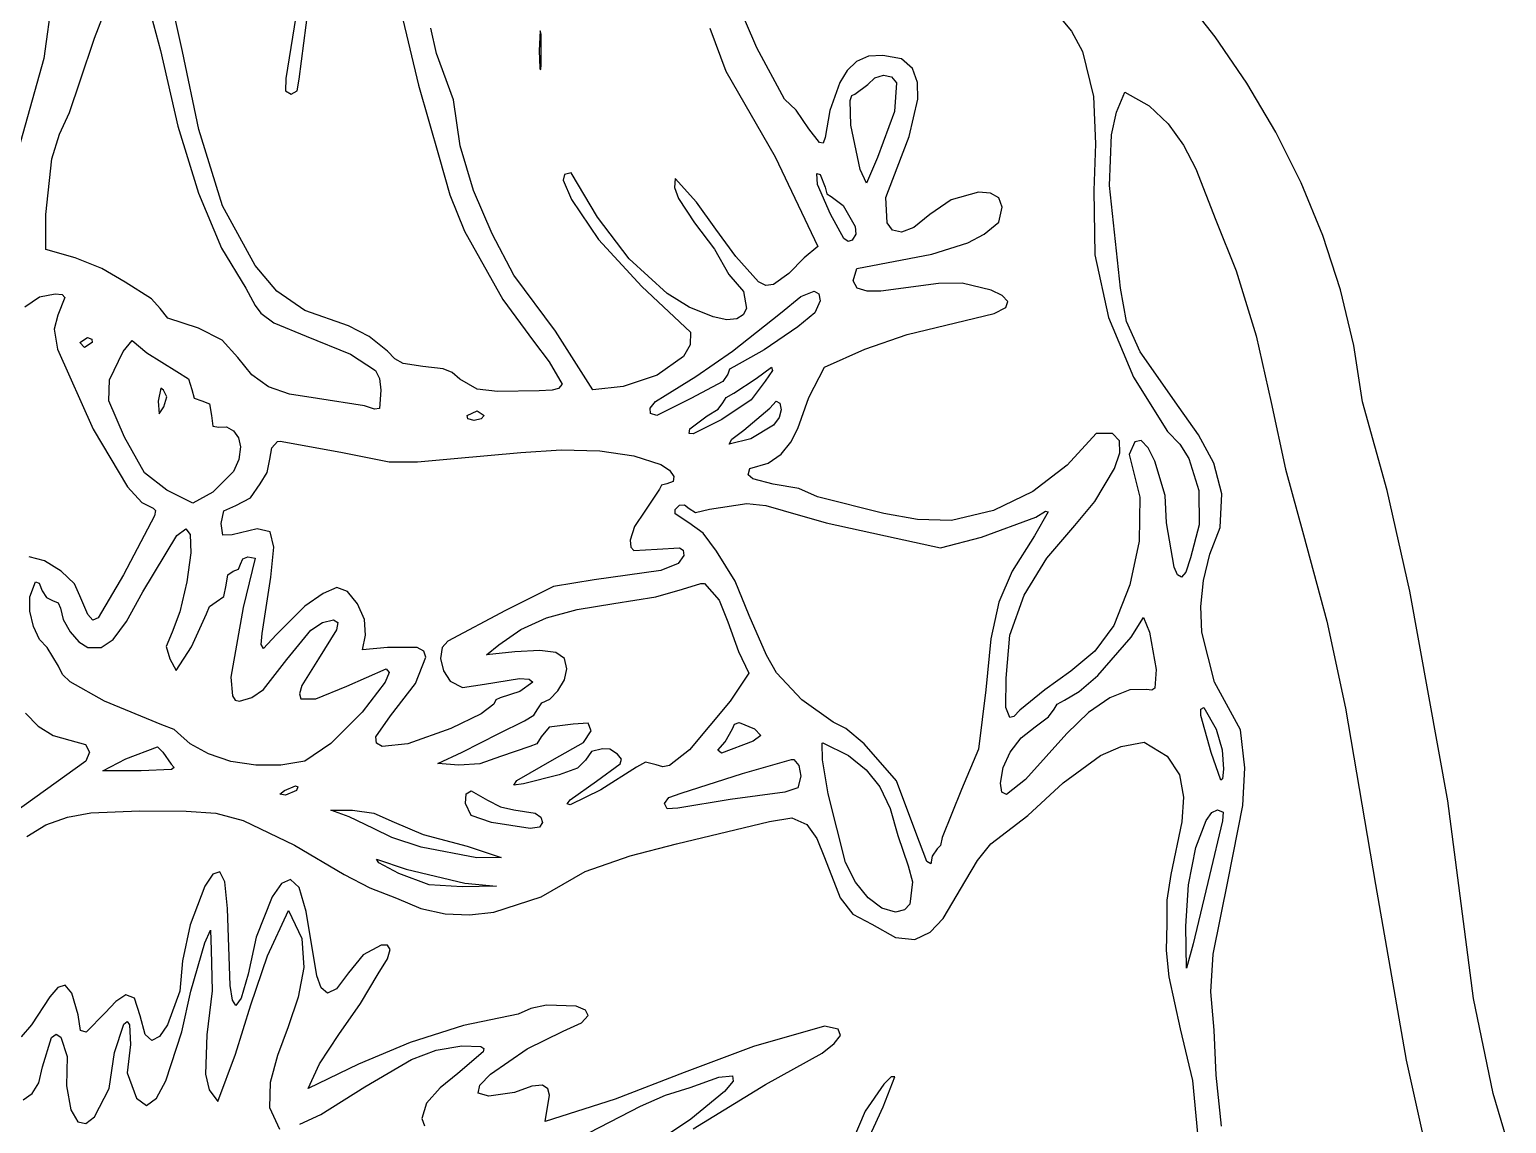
# Model space of a CAD drawing. Extents: x 2 to 139, y 4 to 179.
# Drawn here: x 66.4 to 129.4, y 64.7 to 111.3 of the extents above; entities that cross this region are included whole.
import ezdxf

# ---------------------------------------------------------------- set-up
doc = ezdxf.new("R2010")
doc.units = 0

msp = doc.modelspace()

# ---------------------------------------------------------------- linework, layer by layer
at = {"layer": 'Layer 1'}
for p, q in [((67.617817, 114.471631), (67.006533, 110.072364)), ((97.406007, 110.536596), (96.418722, 112.820941)), ((116.944794, 111.004231), (115.478563, 112.87541)), ((69.16862, 110.941773), (69.785047, 112.518531)), ((71.391055, 112.65162), (71.98472, 110.422676)), ((72.925584, 110.377255), (72.411526, 112.692368)), ((77.88945, 109.202796), (78.291752, 112.265471)), ((77.753187, 111.876149), (77.318441, 109.228755)), ((82.243253, 112.038195), (82.985684, 108.938082)), ((110.170795, 112.031876), (110.823495, 111.242036)), ((68.552193, 109.131422), (69.16862, 110.941773)), ((83.751773, 110.288251), (83.499732, 111.375406)), ((88.17406, 111.25323), (88.128636, 110.422676)), ((88.212992, 111.097503), (88.17406, 111.25323)), ((88.17406, 111.25323), (88.17406, 111.25323)), ((88.212992, 109.747849), (88.212992, 111.097503)), ((95.406998, 111.378163), (96.077312, 109.533721)), ((110.823495, 111.242036), (111.285153, 110.372533)), ((118.298387, 109.023286), (116.944794, 111.004231)), ((71.98472, 110.422676), (72.715581, 107.192191)), ((73.621337, 107.044799), (72.925584, 110.377255)), ((84.475495, 108.320332), (83.751773, 110.288251)), ((88.128636, 110.422676), (88.153541, 109.667714)), ((98.588443, 108.346288), (97.406007, 110.536596)), ((102.780152, 110.20206), (102.163214, 110.178953)), ((103.570978, 110.057333), (102.780152, 110.20206)), ((111.285153, 110.372533), (111.758935, 108.463857)), ((67.006533, 110.072364), (65.911287, 106.166079)), ((88.153541, 109.667714), (88.180379, 109.592322)), ((88.180379, 109.592322), (88.212992, 109.747849)), ((101.252372, 109.560663), (100.935102, 109.052344)), ((101.657848, 109.950677), (101.252372, 109.560663)), ((102.163214, 110.178953), (101.657848, 109.950677)), ((104.045183, 109.656068), (103.570978, 110.057333)), ((104.25888, 109.061697), (104.045183, 109.656068)), ((68.104472, 107.78177), (68.552193, 109.131422)), ((77.318441, 109.228755), (77.312528, 108.695242)), ((77.81255, 108.705634), (77.88945, 109.202796)), ((82.985684, 108.938082), (83.865553, 105.874086)), ((96.077312, 109.533721), (98.186247, 105.877718)), ((100.935102, 109.052344), (100.518454, 107.854515)), ((101.586228, 108.553927), (102.137772, 108.969206)), ((102.137772, 108.969206), (102.435415, 109.259286)), ((102.435415, 109.259286), (102.799619, 109.371505)), ((102.799619, 109.371505), (103.139945, 109.300302)), ((102.799619, 109.371505), (102.799619, 109.371505)), ((103.139945, 109.300302), (103.364137, 109.04058)), ((103.364137, 109.04058), (103.266804, 107.820703)), ((104.268178, 108.337652), (104.25888, 109.061697)), ((119.524547, 106.943195), (118.298387, 109.023286)), ((77.312528, 108.695242), (77.558525, 108.553927)), ((77.558525, 108.553927), (77.81255, 108.705634)), ((84.756327, 106.353279), (84.475495, 108.320332)), ((99.080621, 107.876058), (98.588443, 108.346288)), ((101.377918, 108.288904), (101.44798, 108.495706)), ((101.44798, 108.495706), (101.586228, 108.553927)), ((103.898022, 106.754273), (104.268178, 108.337652)), ((111.758935, 108.463857), (111.839325, 106.444486)), ((112.732578, 107.788673), (113.090714, 108.644769)), ((113.090714, 108.644769), (114.122423, 108.061292)), ((113.090714, 108.644769), (113.090714, 108.644769)), ((67.670717, 106.851806), (68.104472, 107.78177)), ((99.621395, 107.074281), (99.080621, 107.876058)), ((100.518454, 107.854515), (100.314441, 106.704644)), ((101.417521, 107.236717), (101.377918, 108.288904)), ((103.266804, 107.820703), (102.553048, 105.854621)), ((112.523123, 106.819515), (112.732578, 107.788673)), ((114.122423, 108.061292), (114.941236, 107.295675)), ((72.715581, 107.192191), (73.59774, 104.33456)), ((74.625626, 103.797701), (73.621337, 107.044799)), ((100.077193, 106.498097), (99.621395, 107.074281)), ((101.806843, 105.342013), (101.417521, 107.236717)), ((114.941236, 107.295675), (115.591032, 106.386194)), ((67.354077, 105.805125), (67.670717, 106.851806)), ((100.231484, 106.468707), (100.077193, 106.498097)), ((100.314441, 106.704644), (100.231484, 106.468707)), ((103.383602, 105.413389), (103.898022, 106.754273)), ((111.839325, 106.444486), (111.773507, 104.453061)), ((112.44457, 104.659912), (112.523123, 106.819515)), ((120.608481, 104.774578), (119.524547, 106.943195)), ((67.092232, 103.427843), (67.354077, 105.805125)), ((83.865553, 105.874086), (84.31236, 104.262578)), ((85.32988, 104.441847), (84.756327, 106.353279)), ((98.186247, 105.877718), (100.009472, 102.065212)), ((102.553048, 105.854621), (102.072883, 104.75803)), ((115.591032, 106.386194), (116.115688, 105.371126)), ((89.484781, 105.20575), (89.205936, 105.12952)), ((90.611983, 103.309643), (89.484781, 105.20575)), ((99.95756, 105.173306), (100.106802, 105.127888)), ((99.995982, 104.703473), (99.95756, 105.173306)), ((99.95756, 105.173306), (99.95756, 105.173306)), ((102.072883, 104.75803), (101.806843, 105.342013)), ((102.899342, 104.143203), (103.383602, 105.413389)), ((116.115688, 105.371126), (116.965089, 103.177339)), ((89.205936, 105.12952), (89.150839, 104.884956)), ((89.150839, 104.884956), (89.507622, 104.068047)), ((93.916571, 104.965669), (93.894549, 104.570474)), ((93.894549, 104.570474), (94.057944, 104.112622)), ((94.83511, 103.947412), (93.916571, 104.965669)), ((100.541545, 103.434332), (99.995982, 104.703473)), ((100.106802, 105.127888), (100.314441, 104.595811)), ((100.314441, 104.595811), (100.390279, 104.311537)), ((112.909034, 100.280817), (112.44457, 104.659912)), ((121.535396, 102.528056), (120.608481, 104.774578)), ((73.59774, 104.33456), (74.581809, 101.987145)), ((84.31236, 104.262578), (84.934346, 102.71023)), ((86.120245, 102.599287), (85.32988, 104.441847)), ((89.507622, 104.068047), (90.659238, 102.363693)), ((94.057944, 104.112622), (94.746343, 103.067633)), ((95.661688, 102.797856), (94.83511, 103.947412)), ((100.390279, 104.311537), (100.57399, 104.193509)), ((100.57399, 104.193509), (101.080192, 103.802625)), ((102.955319, 103.064804), (102.899342, 104.143203)), ((105.687677, 104.051415), (104.772189, 103.427843)), ((106.855441, 104.371856), (105.687677, 104.051415)), ((107.360236, 104.339775), (106.855441, 104.371856)), ((107.71967, 104.137559), (107.360236, 104.339775)), ((107.864268, 103.733757), (107.71967, 104.137559)), ((111.773507, 104.453061), (111.816277, 101.707653)), ((67.092232, 101.928953), (67.092232, 103.427843)), ((76.020827, 101.253105), (74.625626, 103.797701)), ((91.954333, 101.52875), (90.611983, 103.309643)), ((101.109538, 102.405611), (100.541545, 103.434332)), ((101.080192, 103.802625), (101.599207, 102.908746)), ((104.772189, 103.427843), (104.098279, 102.870191)), ((107.724552, 103.096918), (107.864268, 103.733757)), ((84.934346, 102.71023), (86.577836, 99.794164)), ((94.746343, 103.067633), (95.592486, 101.948068)), ((96.506283, 101.627503), (95.661688, 102.797856)), ((101.599207, 102.908746), (101.623253, 102.592229)), ((103.192475, 102.749436), (102.955319, 103.064804)), ((103.572584, 102.664311), (103.192475, 102.749436)), ((104.098279, 102.870191), (103.572584, 102.664311)), ((107.093898, 102.590378), (107.724552, 103.096918)), ((116.965089, 103.177339), (117.840455, 101.02053)), ((87.051512, 100.838847), (86.120245, 102.599287)), ((90.659238, 102.363693), (92.505891, 100.350245)), ((100.009472, 102.065212), (99.415184, 101.578795)), ((101.295337, 102.267396), (101.109538, 102.405611)), ((101.462944, 102.324761), (101.295337, 102.267396)), ((101.623253, 102.592229), (101.462944, 102.324761)), ((104.862815, 101.737306), (106.396476, 102.213337)), ((106.396476, 102.213337), (107.093898, 102.590378)), ((122.290498, 100.214249), (121.535396, 102.528056)), ((68.344553, 101.57856), (67.092232, 101.928953)), ((69.487652, 101.127516), (68.344553, 101.57856)), ((74.581809, 101.987145), (75.618399, 100.287305)), ((93.577022, 100.048532), (91.954333, 101.52875)), ((95.592486, 101.948068), (96.207086, 100.871291)), ((97.478875, 100.546854), (96.506283, 101.627503)), ((99.415184, 101.578795), (98.772908, 100.912452)), ((101.670581, 101.124351), (104.862815, 101.737306)), ((111.816277, 101.707653), (112.399071, 99.025616)), ((70.47285, 100.533877), (69.487652, 101.127516)), ((76.939101, 100.151409), (76.020827, 101.253105)), ((88.818228, 98.450208), (87.051512, 100.838847)), ((96.207086, 100.871291), (96.83199, 100.13322)), ((98.772908, 100.912452), (98.116266, 100.442899)), ((101.513453, 100.593381), (101.670581, 101.124351)), ((117.840455, 101.02053), (118.689344, 98.24772)), ((71.595398, 99.833097), (70.47285, 100.533877)), ((75.618399, 100.287305), (76.020699, 99.547593)), ((78.129534, 99.326977), (76.939101, 100.151409)), ((92.505891, 100.350245), (94.57193, 98.412069)), ((96.83199, 100.13322), (96.961724, 99.417919)), ((97.793063, 100.399643), (97.478875, 100.546854)), ((98.116266, 100.442899), (97.793063, 100.399643)), ((99.278932, 99.927453), (99.853744, 100.151043)), ((99.853744, 100.151043), (100.042737, 100.041987)), ((99.853744, 100.151043), (99.853744, 100.151043)), ((101.685028, 100.284839), (101.513453, 100.593381)), ((102.105507, 100.152007), (101.685028, 100.284839)), ((102.695093, 100.14817), (102.105507, 100.152007)), ((105.148532, 100.488456), (102.695093, 100.14817)), ((106.154177, 100.491048), (105.148532, 100.488456)), ((107.391148, 100.190515), (106.154177, 100.491048)), ((107.85922, 99.966978), (107.391148, 100.190515)), ((113.163757, 98.859297), (112.909034, 100.280817)), ((122.858993, 97.843777), (122.290498, 100.214249)), ((66.199176, 99.489489), (66.829357, 99.909854)), ((66.829357, 99.909854), (67.488043, 100.040734)), ((67.488043, 100.040734), (67.782896, 100.00943)), ((67.488043, 100.040734), (67.488043, 100.040734)), ((67.897234, 99.881556), (67.611329, 99.132317)), ((67.782896, 100.00943), (67.897234, 99.881556)), ((71.971744, 99.417818), (71.595398, 99.833097)), ((76.020699, 99.547593), (76.253121, 99.216159)), ((86.577836, 99.794164), (87.88835, 98.01981)), ((94.513865, 99.479132), (93.577022, 100.048532)), ((98.413248, 99.210179), (99.278932, 99.927453)), ((100.106802, 99.748741), (99.869947, 99.236059)), ((100.042737, 100.041987), (100.106802, 99.748741)), ((108.100529, 99.716139), (107.85922, 99.966978)), ((108.020211, 99.454161), (108.100529, 99.716139)), ((67.611329, 99.132317), (67.447862, 98.528236)), ((72.28969, 99.002542), (71.971744, 99.417818)), ((73.600412, 98.580775), (72.28969, 99.002542)), ((76.253121, 99.216159), (76.81825, 98.810771)), ((79.997408, 98.671452), (78.129534, 99.326977)), ((95.545238, 99.054449), (94.513865, 99.479132)), ((96.123732, 98.933892), (95.545238, 99.054449)), ((96.548677, 98.975094), (96.123732, 98.933892)), ((96.369305, 97.600979), (98.413248, 99.210179)), ((96.826024, 99.14684), (96.548677, 98.975094)), ((96.961724, 99.417919), (96.826024, 99.14684)), ((99.869947, 99.236059), (99.146473, 98.639173)), ((103.811008, 98.307066), (107.523401, 99.197202)), ((107.523401, 99.197202), (108.020211, 99.454161)), ((112.399071, 99.025616), (113.454217, 96.484527)), ((113.750296, 97.567675), (113.163757, 98.859297)), ((67.447862, 98.528236), (67.593604, 97.678771)), ((74.604272, 98.071522), (73.600412, 98.580775)), ((76.81825, 98.810771), (78.187931, 98.236873)), ((78.187931, 98.236873), (80.082636, 97.464716)), ((80.87409, 98.21958), (79.997408, 98.671452)), ((90.412663, 95.952846), (88.818228, 98.450208)), ((94.57193, 98.412069), (94.554929, 97.863034)), ((99.146473, 98.639173), (97.718956, 97.652891)), ((102.010138, 97.682838), (103.811008, 98.307066)), ((118.689344, 98.24772), (119.323751, 95.411882)), ((67.593604, 97.678771), (69.110222, 94.272269)), ((68.545704, 97.964348), (68.870139, 98.171985)), ((68.740364, 97.756706), (68.545704, 97.964348)), ((69.064801, 97.964348), (68.740364, 97.756706)), ((68.870139, 98.171985), (69.060703, 98.110991)), ((68.870139, 98.171985), (68.870139, 98.171985)), ((69.060703, 98.110991), (69.064801, 97.964348)), ((70.394988, 97.575026), (70.777822, 98.048699)), ((70.777822, 98.048699), (71.400738, 97.523117)), ((70.777822, 98.048699), (70.777822, 98.048699)), ((75.280988, 97.328454), (74.604272, 98.071522)), ((81.66588, 97.600979), (80.87409, 98.21958)), ((81.967322, 97.262724), (81.66588, 97.600979)), ((87.88835, 98.01981), (88.551889, 97.141301)), ((94.554929, 97.863034), (94.271412, 97.369769)), ((94.799034, 96.510876), (96.369305, 97.600979)), ((97.718956, 97.652891), (96.421214, 96.926152)), ((100.281997, 96.913175), (102.010138, 97.682838)), ((123.226088, 95.427261), (122.858993, 97.843777)), ((69.811003, 96.374613), (70.394988, 97.575026)), ((71.400738, 97.523117), (72.672524, 96.731492)), ((75.881199, 96.581914), (75.280988, 97.328454)), ((80.082636, 97.464716), (81.14943, 96.769317)), ((82.331671, 97.070638), (81.967322, 97.262724)), ((83.17071, 96.940643), (82.331671, 97.070638)), ((88.551889, 97.141301), (89.101947, 96.19293)), ((94.271412, 97.369769), (93.150487, 96.57708)), ((115.412749, 95.197107), (113.750296, 97.567675)), ((69.785599, 95.483196), (69.811003, 96.374613)), ((72.672524, 96.731492), (73.173615, 96.409614)), ((73.173615, 96.409614), (73.321395, 95.965826)), ((76.579565, 96.075357), (75.881199, 96.581914)), ((81.14943, 96.769317), (81.317209, 96.428255)), ((81.317209, 96.428255), (81.380375, 95.92689)), ((84.026246, 96.842336), (83.17071, 96.940643)), ((84.411216, 96.689859), (84.026246, 96.842336)), ((84.741529, 96.407057), (84.411216, 96.689859)), ((85.487774, 95.977714), (84.741529, 96.407057)), ((93.150487, 96.57708), (91.700466, 96.08708)), ((93.501292, 95.699786), (94.799034, 96.510876)), ((96.161665, 96.614694), (95.947538, 96.303236)), ((96.237769, 96.834662), (96.161665, 96.614694)), ((96.421214, 96.926152), (96.237769, 96.834662)), ((96.421214, 95.797116), (97.381543, 96.433011)), ((97.381543, 96.433011), (98.030414, 96.913175)), ((98.075698, 96.773427), (97.757889, 96.309725)), ((98.030414, 96.913175), (98.075698, 96.773427)), ((98.030414, 96.913175), (98.030414, 96.913175)), ((99.617732, 95.625385), (100.281997, 96.913175)), ((113.454217, 96.484527), (114.914045, 94.161963)), ((71.997697, 96.017732), (71.880902, 95.459705)), ((72.108006, 95.933381), (71.997697, 96.017732)), ((71.997697, 96.017732), (71.997697, 96.017732)), ((72.24826, 95.640708), (72.108006, 95.933381)), ((73.321395, 95.965826), (73.416951, 95.585948)), ((77.477042, 95.75736), (76.579565, 96.075357)), ((78.674584, 95.5765), (77.477042, 95.75736)), ((81.380375, 95.92689), (81.320885, 95.145483)), ((86.349588, 95.868679), (85.487774, 95.977714)), ((88.128636, 95.900937), (86.349588, 95.868679)), ((88.684838, 95.933508), (88.128636, 95.900937)), ((88.94735, 96.003947), (88.684838, 95.933508)), ((89.101947, 96.19293), (88.94735, 96.003947)), ((91.700466, 96.08708), (90.412663, 95.952846)), ((95.947538, 96.303236), (94.591398, 95.5765)), ((96.091262, 95.61951), (96.421214, 95.797116)), ((97.757889, 96.309725), (97.167415, 95.524591)), ((70.446897, 93.928367), (69.785599, 95.483196)), ((71.880902, 95.459705), (71.92872, 94.920466)), ((71.92872, 94.920466), (72.127471, 95.219622)), ((72.127471, 95.219622), (72.24826, 95.640708)), ((73.416951, 95.585948), (73.736671, 95.472682)), ((73.736671, 95.472682), (74.065068, 95.343708)), ((74.065068, 95.343708), (74.15195, 94.856255)), ((80.679595, 95.258554), (78.674584, 95.5765)), ((81.097689, 95.114477), (80.679595, 95.258554)), ((81.320885, 95.145483), (81.097689, 95.114477)), ((92.860129, 95.169807), (93.081943, 95.44888)), ((92.869677, 94.943218), (92.860129, 95.169807)), ((93.081943, 95.44888), (93.501292, 95.699786)), ((94.591398, 95.5765), (93.144413, 94.849767)), ((95.292178, 94.836787), (95.759741, 95.123438)), ((95.759741, 95.123438), (95.954026, 95.394817)), ((97.167415, 95.524591), (95.908605, 94.687548)), ((95.954026, 95.394817), (96.091262, 95.61951)), ((96.855957, 94.226848), (97.952552, 95.161224)), ((97.952552, 95.161224), (98.225077, 95.459705)), ((98.225077, 95.459705), (98.380104, 95.377658)), ((98.225077, 95.459705), (98.225077, 95.459705)), ((98.445693, 95.089847), (98.360255, 94.76204)), ((98.380104, 95.377658), (98.445693, 95.089847)), ((99.144737, 94.303083), (99.617732, 95.625385)), ((116.235626, 94.029655), (115.412749, 95.197107)), ((119.323751, 95.411882), (119.935135, 92.565888)), ((124.271873, 91.659331), (123.226088, 95.427261)), ((74.15195, 94.856255), (74.218839, 94.398006)), ((85.052987, 94.849767), (85.481245, 95.057403)), ((85.087582, 94.703119), (85.052987, 94.849767)), ((85.35147, 94.642124), (85.087582, 94.703119)), ((85.653775, 94.703119), (85.35147, 94.642124)), ((85.481245, 95.057403), (85.779726, 94.849767)), ((85.481245, 95.057403), (85.481245, 95.057403)), ((85.779726, 94.849767), (85.653775, 94.703119)), ((93.144413, 94.849767), (92.869677, 94.943218)), ((94.545974, 94.278758), (95.292178, 94.836787)), ((95.908605, 94.687548), (94.688032, 94.064397)), ((98.360255, 94.76204), (98.109173, 94.440688)), ((69.110222, 94.272269), (70.569249, 91.803635)), ((71.305328, 92.408338), (70.446897, 93.928367)), ((74.218839, 94.398006), (74.463408, 94.356623)), ((74.463408, 94.356623), (74.789809, 94.371619)), ((74.789809, 94.371619), (75.090955, 94.203246)), ((75.090955, 94.203246), (75.311921, 93.900678)), ((75.311921, 93.900678), (75.397783, 93.513089)), ((94.523216, 94.079126), (94.545974, 94.278758)), ((94.688032, 94.064397), (94.523216, 94.079126)), ((97.141459, 93.850502), (96.219616, 93.629971)), ((96.219616, 93.629971), (96.332647, 93.839898)), ((96.332647, 93.839898), (96.855957, 94.226848)), ((98.109173, 94.440688), (97.141459, 93.850502)), ((98.849495, 93.709986), (99.144737, 94.303083)), ((111.864349, 94.090586), (110.637836, 92.731319)), ((112.559248, 94.080361), (111.864349, 94.090586)), ((112.871033, 93.775244), (112.559248, 94.080361)), ((114.914045, 94.161963), (115.434783, 93.626155)), ((116.884248, 92.815086), (116.235626, 94.029655)), ((75.397783, 93.513089), (75.318676, 92.972595)), ((76.643617, 92.987506), (76.733244, 93.477612)), ((76.733244, 93.477612), (76.968051, 93.740196)), ((76.968051, 93.740196), (77.07836, 93.753175)), ((77.07836, 93.753175), (79.673845, 93.292473)), ((77.07836, 93.753175), (77.07836, 93.753175)), ((79.673845, 93.292473), (81.725831, 92.880766)), ((84.501448, 93.019948), (87.349993, 93.273008)), ((87.349993, 93.273008), (89.061842, 93.391288)), ((89.061842, 93.391288), (90.7041, 93.338354)), ((90.7041, 93.338354), (92.158464, 93.124596)), ((97.880578, 92.821892), (98.445505, 93.205457)), ((98.445505, 93.205457), (98.849495, 93.709986)), ((112.649978, 92.595091), (112.875883, 93.253924)), ((112.875883, 93.253924), (112.871033, 93.775244)), ((113.511176, 93.723695), (113.278889, 93.182166)), ((113.79064, 93.782882), (113.511176, 93.723695)), ((114.088897, 93.471626), (113.79064, 93.782882)), ((114.377562, 92.901829), (114.088897, 93.471626)), ((115.434783, 93.626155), (115.82668, 93.017472)), ((75.318676, 92.972595), (75.087878, 92.459358)), ((76.52321, 92.420178), (76.643617, 92.987506)), ((81.725831, 92.880766), (82.931178, 92.877197)), ((82.931178, 92.877197), (84.501448, 93.019948)), ((92.158464, 93.124596), (93.306632, 92.760399)), ((93.306632, 92.760399), (93.676817, 92.51563)), ((97.040135, 92.326673), (97.102526, 92.591692)), ((97.102526, 92.591692), (97.880578, 92.821892)), ((110.637836, 92.731319), (109.16408, 91.605751)), ((111.810625, 91.179646), (112.649978, 92.595091)), ((113.278889, 93.182166), (113.732088, 91.372314)), ((114.812581, 91.434208), (114.377562, 92.901829)), ((115.82668, 93.017472), (116.253588, 91.64872)), ((117.232096, 91.509147), (116.884248, 92.815086)), ((119.935135, 92.565888), (120.714953, 89.762612)), ((72.250757, 91.663805), (71.305328, 92.408338)), ((75.087878, 92.459358), (74.210347, 91.579454)), ((75.813062, 91.332883), (76.228341, 91.942824)), ((76.228341, 91.942824), (76.52321, 92.420178)), ((93.56618, 91.942824), (93.346213, 91.873904)), ((93.830464, 92.031563), (93.56618, 91.942824)), ((93.676817, 92.51563), (93.859385, 92.247591)), ((93.859385, 92.247591), (93.830464, 92.031563)), ((97.229509, 92.14442), (97.040135, 92.326673)), ((98.101456, 91.92791), (97.229509, 92.14442)), ((99.194187, 91.741566), (98.101456, 91.92791)), ((70.569249, 91.803635), (71.182059, 91.136516)), ((73.360328, 91.118755), (72.250757, 91.663805)), ((74.210347, 91.579454), (73.360328, 91.118755)), ((75.190144, 91.008446), (75.813062, 91.332883)), ((93.254723, 91.709229), (92.631805, 90.768365)), ((93.346213, 91.873904), (93.254723, 91.709229)), ((99.983519, 91.384792), (99.194187, 91.741566)), ((102.812918, 90.667118), (99.983519, 91.384792)), ((109.16408, 91.605751), (107.499389, 90.793092)), ((113.732088, 91.372314), (113.708641, 89.493635)), ((114.868624, 90.275221), (114.812581, 91.434208)), ((116.253588, 91.64872), (116.254052, 90.19018)), ((117.152651, 90.067584), (117.232096, 91.509147)), ((125.243167, 87.358862), (124.271873, 91.659331)), ((71.182059, 91.136516), (71.673263, 90.904627)), ((71.673263, 90.904627), (71.763878, 90.80489)), ((71.763878, 90.80489), (71.725172, 90.567214)), ((74.567229, 90.242779), (74.681674, 90.781796)), ((74.681674, 90.781796), (75.190144, 91.008446)), ((92.631805, 90.768365), (92.19187, 90.111022)), ((93.916053, 90.66161), (93.917025, 90.842666)), ((93.917025, 90.842666), (94.111233, 91.021425)), ((94.111233, 91.021425), (94.3243, 91.040481)), ((94.3243, 91.040481), (94.513533, 90.885162)), ((94.513533, 90.885162), (94.790356, 90.709283)), ((94.790356, 90.709283), (95.389511, 90.859206)), ((95.389511, 90.859206), (96.972755, 91.099287)), ((96.972755, 91.099287), (97.78521, 91.01709)), ((96.972755, 91.099287), (96.972755, 91.099287)), ((97.78521, 91.01709), (98.523558, 90.800809)), ((98.523558, 90.800809), (100.366353, 90.268733)), ((104.248276, 90.419718), (102.812918, 90.667118)), ((107.499389, 90.793092), (105.700071, 90.372554)), ((109.830266, 90.742257), (109.236423, 89.723682)), ((109.29482, 90.515305), (109.702808, 90.769039)), ((109.702808, 90.769039), (109.830266, 90.742257)), ((110.962417, 90.158426), (111.810625, 91.179646)), ((71.725172, 90.567214), (70.407962, 88.056082)), ((74.645673, 89.741941), (74.567229, 90.242779)), ((92.19187, 90.111022), (92.008889, 89.529023)), ((94.507042, 90.275221), (93.916053, 90.66161)), ((95.117005, 89.829042), (94.507042, 90.275221)), ((100.366353, 90.268733), (103.344672, 89.626353)), ((105.700071, 90.372554), (104.248276, 90.419718)), ((106.978348, 89.658797), (109.29482, 90.515305)), ((109.763989, 88.761307), (110.962417, 90.158426)), ((115.200001, 88.387432), (114.868624, 90.275221)), ((116.254052, 90.19018), (115.88735, 88.776327)), ((116.71402, 88.93025), (117.152651, 90.067584)), ((71.22554, 87.329346), (72.672524, 89.736659)), ((72.672524, 89.736659), (73.06185, 90.015672)), ((73.06185, 90.015672), (73.243533, 89.775592)), ((73.06185, 90.015672), (73.06185, 90.015672)), ((73.243533, 89.775592), (73.271818, 88.998142)), ((75.034414, 89.756127), (74.645673, 89.741941)), ((76.101155, 90.020006), (75.034414, 89.756127)), ((76.658082, 89.888859), (76.101155, 90.020006)), ((76.816831, 89.242003), (76.658082, 89.888859)), ((92.008889, 89.529023), (92.029593, 89.231204)), ((95.687989, 89.061832), (95.117005, 89.829042)), ((103.344672, 89.626353), (105.239374, 89.204586)), ((105.239374, 89.204586), (106.978348, 89.658797)), ((109.236423, 89.723682), (108.295536, 88.217814)), ((113.708641, 89.493635), (113.3081, 87.635894)), ((120.714953, 89.762612), (121.704313, 86.08281)), ((67.041982, 88.64977), (66.38496, 88.828239)), ((73.271818, 88.998142), (73.10178, 87.756345)), ((75.489273, 88.736748), (75.709241, 88.828239)), ((75.709241, 88.828239), (76.020699, 88.769842)), ((76.689037, 87.958752), (76.816831, 89.242003)), ((92.029593, 89.231204), (92.159266, 89.091013)), ((92.159266, 89.091013), (93.150902, 89.146188)), ((93.150902, 89.146188), (94.112456, 89.203211)), ((94.292917, 88.886637), (94.043218, 88.540462)), ((94.112456, 89.203211), (94.260931, 89.100745)), ((94.260931, 89.100745), (94.292917, 88.886637)), ((96.486099, 87.790045), (95.687989, 89.061832)), ((116.441427, 87.806662), (116.71402, 88.93025)), ((67.749248, 88.213355), (67.041982, 88.64977)), ((68.314557, 87.667482), (67.749248, 88.213355)), ((74.85378, 88.054498), (75.086326, 88.205321)), ((75.086326, 88.205321), (75.306291, 88.296813)), ((75.306291, 88.296813), (75.397783, 88.516782)), ((75.397783, 88.516782), (75.489273, 88.736748)), ((76.020699, 88.769842), (75.501604, 86.667498)), ((93.308025, 88.246871), (90.464575, 87.841955)), ((94.043218, 88.540462), (93.308025, 88.246871)), ((108.295536, 88.217814), (107.721322, 86.888848)), ((108.802292, 87.193618), (109.763989, 88.761307)), ((115.343383, 88.061914), (115.200001, 88.387432)), ((115.689025, 88.17264), (115.507047, 87.962409)), ((115.88735, 88.776327), (115.689025, 88.17264)), ((66.410916, 87.115221), (66.65949, 87.763817)), ((66.65949, 87.763817), (66.807445, 87.704143)), ((66.807445, 87.704143), (66.94299, 87.37477)), ((68.545704, 87.160639), (68.314557, 87.667482)), ((70.407962, 88.056082), (69.328828, 86.219442)), ((73.10178, 87.756345), (72.812824, 86.482732)), ((74.677535, 87.124543), (74.774865, 87.608362)), ((74.774865, 87.608362), (74.85378, 88.054498)), ((76.312691, 85.557927), (76.689037, 87.958752)), ((88.742595, 87.557566), (86.688145, 86.537724)), ((90.464575, 87.841955), (88.742595, 87.557566)), ((94.228028, 87.439655), (95.013162, 87.692715)), ((95.013162, 87.692715), (95.17538, 87.679736)), ((95.013162, 87.692715), (95.013162, 87.692715)), ((95.17538, 87.679736), (95.799777, 86.980808)), ((97.070085, 86.317108), (96.486099, 87.790045)), ((113.3081, 87.635894), (112.630018, 85.888853)), ((115.507047, 87.962409), (115.343383, 88.061914)), ((116.330158, 86.69855), (116.441427, 87.806662)), ((66.411941, 86.499282), (66.410916, 87.115221)), ((66.94299, 87.37477), (67.117757, 87.081478)), ((67.117757, 87.081478), (67.384224, 86.959491)), ((67.384224, 86.959491), (67.617932, 86.862365)), ((68.883115, 86.362529), (68.545704, 87.160639)), ((70.536702, 86.063133), (71.22554, 87.329346)), ((74.065232, 86.707647), (74.359592, 86.901093)), ((74.359592, 86.901093), (74.677535, 87.124543)), ((78.911884, 87.253302), (78.14142, 86.722369)), ((79.505138, 87.511029), (78.911884, 87.253302)), ((79.957796, 87.341138), (79.505138, 87.511029)), ((80.384649, 86.823853), (79.957796, 87.341138)), ((91.314597, 86.829717), (93.099708, 87.11711)), ((93.099708, 87.11711), (94.228028, 87.439655)), ((95.799777, 86.980808), (96.161665, 86.051068)), ((107.721322, 86.888848), (107.385561, 85.33241)), ((108.187434, 85.479666), (108.802292, 87.193618)), ((126.866255, 78.420344), (125.243167, 87.358862)), ((66.561024, 85.855511), (66.411941, 86.499282)), ((67.617932, 86.862365), (67.715147, 86.628565)), ((67.715147, 86.628565), (67.831721, 86.149629)), ((69.096841, 86.121408), (68.883115, 86.362529)), ((72.812824, 86.482732), (72.484353, 85.609836)), ((73.301931, 84.986921), (73.944313, 86.394973)), ((73.944313, 86.394973), (74.065232, 86.707647)), ((75.501604, 86.667498), (74.983073, 83.69399)), ((78.14142, 86.722369), (76.916142, 85.49953)), ((80.675094, 86.144037), (80.384649, 86.823853)), ((86.688145, 86.537724), (84.235411, 85.227002)), ((88.43703, 86.216765), (89.742957, 86.579925)), ((89.742957, 86.579925), (91.314597, 86.829717)), ((97.822777, 84.623552), (97.070085, 86.317108)), ((116.375497, 85.60764), (116.330158, 86.69855)), ((66.81836, 85.301409), (66.561024, 85.855511)), ((67.831721, 86.149629), (68.123882, 85.630522)), ((68.123882, 85.630522), (68.50529, 85.193537)), ((69.328828, 86.219442), (69.096841, 86.121408)), ((69.969011, 85.298554), (70.536702, 86.063133)), ((77.370353, 84.441868), (78.387501, 85.69013)), ((78.387501, 85.69013), (78.885721, 86.017105)), ((79.491391, 85.706399), (78.720005, 84.467824)), ((78.885721, 86.017105), (79.355899, 86.128936)), ((79.355899, 86.128936), (79.538343, 86.022395)), ((79.538343, 86.022395), (79.491391, 85.706399)), ((80.718527, 85.486553), (80.675094, 86.144037)), ((86.402641, 85.071275), (87.341898, 85.72047)), ((87.341898, 85.72047), (88.43703, 86.216765)), ((96.161665, 86.051068), (96.615877, 84.792261)), ((112.630018, 85.888853), (111.81617, 84.806628)), ((113.356754, 85.4022), (113.882339, 86.232754)), ((113.882339, 86.232754), (114.148376, 85.609836)), ((113.882339, 86.232754), (113.882339, 86.232754)), ((121.704313, 86.08281), (122.499995, 82.361981)), ((67.144141, 84.954477), (66.81836, 85.301409)), ((68.50529, 85.193537), (68.889603, 84.960968)), ((69.445601, 84.957276), (69.969011, 85.298554)), ((72.484353, 85.609836), (72.221518, 85.005341)), ((72.221518, 85.005341), (72.380531, 84.474312)), ((76.270513, 85.079529), (76.312691, 85.557927)), ((76.373354, 84.908862), (76.270513, 85.079529)), ((76.916142, 85.49953), (76.373354, 84.908862)), ((80.595244, 84.850659), (80.718527, 85.486553)), ((84.235411, 85.227002), (83.984332, 84.949808)), ((85.883544, 84.643019), (86.402641, 85.071275)), ((107.385561, 85.33241), (107.160032, 83.144126)), ((108.029522, 83.643758), (108.187434, 85.479666)), ((111.939391, 83.76002), (113.356754, 85.4022)), ((114.148376, 85.609836), (114.427392, 84.020101)), ((116.917138, 83.484337), (116.375497, 85.60764)), ((67.637285, 84.156367), (67.144141, 84.954477)), ((68.889603, 84.960968), (69.445601, 84.957276)), ((72.380531, 84.474312), (72.653057, 83.968192)), ((72.653057, 83.968192), (73.301931, 84.986921)), ((76.369821, 83.158642), (77.370353, 84.441868)), ((78.720005, 84.467824), (78.004999, 83.337911)), ((81.652903, 84.954477), (80.595244, 84.850659)), ((82.925001, 84.952228), (81.652903, 84.954477)), ((82.858509, 83.425623), (83.288059, 84.539201)), ((83.203011, 84.801374), (82.925001, 84.952228)), ((83.288059, 84.539201), (83.203011, 84.801374)), ((83.984332, 84.949808), (83.922366, 84.479837)), ((83.922366, 84.479837), (84.041255, 83.958438)), ((87.083954, 84.766305), (85.883544, 84.643019)), ((88.153021, 84.82968), (87.083954, 84.766305)), ((88.837935, 84.743561), (88.153021, 84.82968)), ((89.202266, 84.487129), (88.837935, 84.743561)), ((89.309583, 84.039569), (89.202266, 84.487129)), ((96.615877, 84.792261), (97.063597, 83.864374)), ((98.238053, 83.877353), (97.822777, 84.623552)), ((111.81617, 84.806628), (110.790034, 83.941519)), ((67.806393, 83.808102), (67.637285, 84.156367)), ((68.132627, 83.486143), (67.806393, 83.808102)), ((79.920417, 83.312835), (81.600994, 84.052545)), ((81.731026, 83.895647), (81.555867, 83.479441)), ((81.600994, 84.052545), (81.731026, 83.895647)), ((84.041255, 83.958438), (84.332741, 83.52696)), ((89.198918, 83.58353), (89.309583, 84.039569)), ((97.063597, 83.864374), (96.265484, 82.663961)), ((99.327384, 82.720073), (98.238053, 83.877353)), ((110.790034, 83.941519), (109.681385, 83.148145)), ((111.140601, 83.075146), (111.939391, 83.76002)), ((114.427392, 84.020101), (114.365368, 83.227828)), ((69.590387, 82.663961), (68.132627, 83.486143)), ((74.983073, 83.69399), (75.052883, 82.899683)), ((75.879904, 82.829577), (76.369821, 83.158642)), ((78.004999, 83.337911), (77.900959, 82.983546)), ((78.6042, 82.761378), (79.920417, 83.312835)), ((81.555867, 83.479441), (80.578089, 82.196045)), ((81.789166, 82.047534), (82.858509, 83.425623)), ((84.332741, 83.52696), (84.855219, 83.255137)), ((84.855219, 83.255137), (85.799191, 83.397186)), ((85.799191, 83.397186), (87.279537, 83.628552)), ((87.279537, 83.628552), (87.70484, 83.60312)), ((87.856114, 83.481539), (87.304343, 83.0742)), ((87.70484, 83.60312), (87.856114, 83.481539)), ((88.573668, 82.747165), (88.924718, 83.114023)), ((88.924718, 83.114023), (89.198918, 83.58353)), ((107.160032, 83.144126), (106.85508, 80.625895)), ((108.015505, 82.401653), (108.029522, 83.643758)), ((109.681385, 83.148145), (108.619993, 82.281127)), ((113.302627, 83.151138), (112.459342, 82.812142)), ((114.012114, 83.163591), (113.302627, 83.151138)), ((114.238444, 83.132975), (114.012114, 83.163591)), ((114.365368, 83.227828), (114.238444, 83.132975)), ((118.028627, 81.450572), (116.917138, 83.484337)), ((72.043121, 81.651723), (69.590387, 82.663961)), ((75.052883, 82.899683), (75.171302, 82.707454)), ((75.171302, 82.707454), (75.345871, 82.663961)), ((75.345871, 82.663961), (75.879904, 82.829577)), ((77.900959, 82.983546), (77.966063, 82.769416)), ((77.966063, 82.769416), (78.6042, 82.761378)), ((86.195002, 82.540675), (85.655203, 82.127269)), ((86.275564, 82.727914), (86.195002, 82.540675)), ((86.467529, 82.806715), (86.275564, 82.727914)), ((87.304343, 83.0742), (86.467529, 82.806715)), ((88.06375, 82.333039), (88.232457, 82.599076)), ((88.232457, 82.599076), (88.573668, 82.747165)), ((96.265484, 82.663961), (94.533, 80.594062)), ((100.651855, 81.768518), (99.327384, 82.720073)), ((110.073465, 82.320059), (110.205438, 82.536802)), ((110.205438, 82.536802), (110.521186, 82.709385)), ((110.521186, 82.709385), (111.140601, 83.075146)), ((112.459342, 82.812142), (111.545666, 82.181683)), ((66.229064, 82.158279), (66.768389, 81.601962)), ((80.578089, 82.196045), (79.243899, 80.856239)), ((81.158681, 81.143467), (81.789166, 82.047534)), ((85.655203, 82.127269), (84.358694, 81.502484)), ((87.492744, 81.826918), (87.896017, 82.074342)), ((87.896017, 82.074342), (88.06375, 82.333039)), ((108.185299, 81.973609), (108.015505, 82.401653)), ((108.362641, 82.006975), (108.185299, 81.973609)), ((108.619993, 82.281127), (108.362641, 82.006975)), ((109.262376, 81.573861), (109.834813, 81.998863)), ((109.834813, 81.998863), (110.073465, 82.320059)), ((111.545666, 82.181683), (110.625007, 81.294842)), ((116.33496, 82.04925), (116.335054, 82.323067)), ((116.769817, 80.483755), (116.33496, 82.04925)), ((116.335054, 82.323067), (116.458359, 82.391436)), ((116.458359, 82.391436), (116.990433, 81.47004)), ((116.458359, 82.391436), (116.458359, 82.391436)), ((122.499995, 82.361981), (123.777737, 74.854206)), ((66.768389, 81.601962), (67.411238, 81.201921)), ((72.564136, 81.460753), (72.043121, 81.651723)), ((72.847719, 81.204), (72.564136, 81.460753)), ((84.358694, 81.502484), (82.522276, 80.853602)), ((84.84535, 80.496732), (86.402641, 81.288357)), ((86.402641, 81.288357), (87.492744, 81.826918)), ((88.556894, 81.560882), (88.212992, 81.145603)), ((89.569132, 81.690656), (88.556894, 81.560882)), ((90.21638, 81.72789), (89.569132, 81.690656)), ((90.009449, 80.900314), (90.347777, 81.398663)), ((90.347777, 81.398663), (90.21638, 81.72789)), ((96.057844, 80.937966), (96.369305, 81.483017)), ((96.369305, 81.483017), (96.444802, 81.687711)), ((96.444802, 81.687711), (96.648318, 81.755542)), ((96.648318, 81.755542), (97.303677, 81.483017)), ((96.648318, 81.755542), (96.648318, 81.755542)), ((97.303677, 81.483017), (97.578166, 81.205554)), ((101.194823, 81.501284), (100.651855, 81.768518)), ((101.986253, 80.847174), (101.194823, 81.501284)), ((108.67354, 81.09736), (109.262376, 81.573861)), ((110.625007, 81.294842), (108.853588, 79.328764)), ((116.990433, 81.47004), (117.237896, 80.590753)), ((118.210588, 79.824255), (118.028627, 81.450572)), ((67.411238, 81.201921), (68.110961, 80.996364)), ((68.110961, 80.996364), (68.781363, 80.825143)), ((68.781363, 80.825143), (68.96098, 80.496732)), ((70.498803, 80.211227), (71.854949, 80.71735)), ((71.854949, 80.71735), (72.075565, 80.490243)), ((71.854949, 80.71735), (71.854949, 80.71735)), ((73.239895, 80.849323), (72.847719, 81.204)), ((74.022176, 80.418867), (73.239895, 80.849323)), ((79.243899, 80.856239), (78.129534, 80.1139)), ((81.18629, 80.877966), (81.158681, 81.143467)), ((81.429328, 80.73971), (81.18629, 80.877966)), ((82.522276, 80.853602), (81.429328, 80.73971)), ((87.732828, 80.730324), (86.480503, 80.302072)), ((88.026651, 80.852313), (87.732828, 80.730324)), ((88.212992, 81.145603), (88.026651, 80.852313)), ((88.783998, 80.204742), (90.009449, 80.900314)), ((90.821456, 80.639483), (90.354266, 80.522688)), ((91.13685, 80.617823), (90.821456, 80.639483)), ((91.470325, 80.40589), (91.13685, 80.617823)), ((94.533, 80.594062), (93.67708, 79.918377)), ((95.736489, 80.572044), (96.057844, 80.937966)), ((97.251768, 80.96392), (95.892419, 80.455677)), ((97.578166, 81.205554), (97.251768, 80.96392)), ((100.184667, 80.873078), (100.223599, 80.886054)), ((100.197945, 80.16964), (100.184667, 80.873078)), ((100.223599, 80.886054), (101.307214, 80.34749)), ((100.223599, 80.886054), (100.223599, 80.886054)), ((103.357646, 79.263875), (101.986253, 80.847174)), ((106.85508, 80.625895), (106.121838, 78.900508)), ((108.207073, 80.496686), (108.67354, 81.09736)), ((112.054332, 80.35267), (112.940703, 80.735813)), ((112.940703, 80.735813), (113.914784, 80.918499)), ((113.914784, 80.918499), (114.901883, 80.327791)), ((113.914784, 80.918499), (113.914784, 80.918499)), ((68.792273, 80.107409), (65.359743, 77.63521)), ((68.96098, 80.496732), (68.792273, 80.107409)), ((69.525498, 79.692133), (70.498803, 80.211227)), ((72.075565, 80.490243), (72.438932, 79.977635)), ((72.438932, 79.977635), (72.568915, 79.834902)), ((74.977717, 80.097073), (74.022176, 80.418867)), ((76.038845, 79.934953), (74.977717, 80.097073)), ((78.129534, 80.1139), (77.118477, 79.938547)), ((83.807156, 80.003591), (84.84535, 80.496732)), ((84.702596, 79.938702), (83.807156, 80.003591)), ((85.594298, 79.997758), (84.702596, 79.938702)), ((86.480503, 80.302072), (85.594298, 79.997758)), ((87.173877, 79.281556), (88.783998, 80.204742)), ((90.094717, 80.146342), (89.763481, 79.806768)), ((90.354266, 80.522688), (90.094717, 80.146342)), ((90.561908, 79.250901), (91.575238, 79.992343)), ((91.628686, 80.196273), (91.470325, 80.40589)), ((91.575238, 79.992343), (91.628686, 80.196273)), ((92.659188, 80.059754), (92.268438, 79.854352)), ((93.118457, 79.951682), (92.659188, 80.059754)), ((95.892419, 80.455677), (95.736489, 80.572044)), ((96.79756, 79.581824), (98.886924, 80.185274)), ((98.886924, 80.185274), (98.984254, 80.172298)), ((98.886924, 80.185274), (98.886924, 80.185274)), ((98.984254, 80.172298), (99.190409, 79.920777)), ((100.443921, 78.71389), (100.197945, 80.16964)), ((101.307214, 80.34749), (102.070997, 79.743448)), ((107.900024, 79.83277), (108.207073, 80.496686)), ((110.458729, 79.180248), (112.054332, 80.35267)), ((114.901883, 80.327791), (115.427009, 79.531282)), ((117.181094, 79.292543), (116.769817, 80.483755)), ((117.237896, 80.590753), (117.301893, 79.76351)), ((71.160654, 79.698621), (69.525498, 79.692133)), ((72.444996, 79.751424), (71.160654, 79.698621)), ((72.568915, 79.834902), (72.444996, 79.751424)), ((77.118477, 79.938547), (76.038845, 79.934953)), ((88.978661, 79.529915), (87.460303, 79.14708)), ((89.763481, 79.806768), (88.978661, 79.529915)), ((92.268438, 79.854352), (90.75008, 78.887532)), ((93.402304, 79.865094), (93.118457, 79.951682)), ((93.67708, 79.918377), (93.402304, 79.865094)), ((94.18261, 78.744781), (96.79756, 79.581824)), ((99.276247, 79.471517), (99.156773, 78.967263)), ((99.190409, 79.920777), (99.276247, 79.471517)), ((102.070997, 79.743448), (102.65424, 79.007849)), ((107.789441, 79.166545), (107.900024, 79.83277)), ((115.427009, 79.531282), (115.597399, 78.578026)), ((117.255472, 79.349874), (117.181094, 79.292543)), ((117.301893, 79.76351), (117.255472, 79.349874)), ((118.124928, 78.219612), (118.210588, 79.824255)), ((77.071873, 78.693738), (77.266535, 78.861576)), ((77.266535, 78.861576), (77.740208, 79.056238)), ((77.785632, 78.861576), (77.305467, 78.653939)), ((77.740208, 79.056238), (77.83059, 79.00818)), ((77.740208, 79.056238), (77.740208, 79.056238)), ((77.83059, 79.00818), (77.785632, 78.861576)), ((84.988101, 78.297058), (85.012308, 78.717425)), ((85.012308, 78.717425), (85.221696, 78.842111)), ((85.221696, 78.842111), (85.928965, 78.4463)), ((85.221696, 78.842111), (85.221696, 78.842111)), ((87.047709, 79.089749), (87.173877, 79.281556)), ((87.460303, 79.14708), (87.047709, 79.089749)), ((89.44204, 78.458682), (90.561908, 79.250901)), ((90.75008, 78.887532), (89.452337, 78.23866)), ((93.656167, 78.561838), (94.18261, 78.744781)), ((98.60142, 78.783713), (96.265484, 78.465767)), ((99.156773, 78.967263), (98.60142, 78.783713)), ((101.190419, 75.792415), (100.443921, 78.71389)), ((102.65424, 79.007849), (103.089556, 78.090428)), ((104.188204, 77.064204), (103.357646, 79.263875)), ((106.121838, 78.900508), (105.297772, 76.856565)), ((107.853167, 78.785548), (107.789441, 79.166545)), ((108.048053, 78.684889), (107.853167, 78.785548)), ((108.853588, 79.328764), (108.048053, 78.684889)), ((108.955998, 77.791714), (110.458729, 79.180248)), ((77.305467, 78.653939), (77.071873, 78.693738)), ((85.223624, 77.792026), (84.988101, 78.297058)), ((85.928965, 78.4463), (86.473439, 78.15301)), ((86.473439, 78.15301), (87.038536, 78.031021)), ((89.320214, 78.289536), (89.44204, 78.458682)), ((89.452337, 78.23866), (89.320214, 78.289536)), ((93.462359, 78.297058), (93.656167, 78.561838)), ((93.588109, 78.080161), (93.462359, 78.297058)), ((94.033365, 78.108886), (93.588109, 78.080161)), ((96.265484, 78.465767), (94.033365, 78.108886)), ((103.089556, 78.090428), (103.409558, 76.940918)), ((115.597399, 78.578026), (115.520289, 77.517077)), ((117.501828, 75.045953), (118.124928, 78.219612)), ((127.961519, 69.980331), (126.866255, 78.420344)), ((67.099582, 77.395776), (68.020197, 77.720414)), ((68.020197, 77.720414), (69.010829, 77.902198)), ((69.010829, 77.902198), (71.083703, 77.992868)), ((71.083703, 77.992868), (73.081315, 77.979112)), ((73.081315, 77.979112), (74.334248, 77.889353)), ((74.334248, 77.889353), (75.505842, 77.579181)), ((75.505842, 77.579181), (77.692258, 76.524605)), ((79.239102, 78.011556), (80.173474, 78.018045)), ((80.017747, 77.73254), (79.239102, 78.011556)), ((81.068918, 77.232908), (80.017747, 77.73254)), ((80.173474, 78.018045), (81.082329, 77.892439)), ((80.173474, 78.018045), (80.173474, 78.018045)), ((81.082329, 77.892439), (81.938408, 77.505436)), ((81.938408, 77.505436), (83.184238, 76.979848)), ((86.091183, 77.492456), (85.223624, 77.792026)), ((87.73565, 77.228965), (86.091183, 77.492456)), ((87.038536, 78.031021), (87.950751, 77.888162)), ((87.950751, 77.888162), (88.189676, 77.717008)), ((88.27139, 77.485968), (88.138619, 77.29227)), ((88.189676, 77.717008), (88.27139, 77.485968)), ((93.982687, 76.58493), (97.94606, 77.531392)), ((97.94606, 77.531392), (98.891696, 77.685454)), ((98.891696, 77.685454), (99.534525, 77.403986)), ((107.374162, 76.577548), (108.955998, 77.791714)), ((115.520289, 77.517077), (115.052521, 75.268324)), ((116.117738, 76.426019), (116.556433, 77.584063)), ((116.556433, 77.584063), (116.800572, 77.913568)), ((117.25647, 77.563833), (116.704928, 75.2279)), ((116.800572, 77.913568), (117.048833, 78.031021)), ((117.048833, 78.031021), (117.285978, 77.928453)), ((117.048833, 78.031021), (117.048833, 78.031021)), ((117.285978, 77.928453), (117.25647, 77.563833)), ((66.278596, 76.889367), (67.099582, 77.395776)), ((81.840804, 76.849367), (81.068918, 77.232908)), ((83.091557, 76.440223), (81.840804, 76.849367)), ((83.184238, 76.979848), (85.052987, 76.480218)), ((88.138619, 77.29227), (87.73565, 77.228965)), ((99.534525, 77.403986), (99.968724, 76.804532)), ((103.409558, 76.940918), (103.857281, 75.636687)), ((104.648605, 75.823507), (104.188204, 77.064204)), ((105.297772, 76.856565), (105.23678, 76.513321)), ((77.692258, 76.524605), (79.815051, 75.269396)), ((85.468265, 75.987077), (83.091557, 76.440223)), ((85.052987, 76.480218), (86.506462, 75.993563)), ((92.007127, 76.070088), (93.982687, 76.58493)), ((99.968724, 76.804532), (100.288471, 76.004636)), ((105.090135, 76.369912), (104.882496, 76.058451)), ((105.23678, 76.513321), (105.090135, 76.369912)), ((106.813165, 75.866407), (107.374162, 76.577548)), ((115.807177, 74.831132), (116.117738, 76.426019)), ((81.185715, 75.922192), (82.457502, 75.500422)), ((81.287466, 75.775178), (81.185715, 75.922192)), ((81.185715, 75.922192), (81.185715, 75.922192)), ((82.146044, 75.318741), (81.287466, 75.775178)), ((86.506462, 75.993563), (85.468265, 75.987077)), ((90.081741, 75.396604), (92.007127, 76.070088)), ((100.288471, 76.004636), (100.961316, 74.273693)), ((101.614085, 74.952476), (101.190419, 75.792415)), ((103.857281, 75.636687), (104.046597, 74.955982)), ((104.816483, 75.723707), (104.648605, 75.823507)), ((104.882496, 76.058451), (104.816483, 75.723707)), ((106.318487, 75.032128), (106.813165, 75.866407)), ((74.208009, 75.285488), (73.872152, 74.775293)), ((74.505998, 75.393297), (74.208009, 75.285488)), ((74.727342, 74.954864), (74.505998, 75.393297)), ((74.833266, 73.826336), (74.727342, 74.954864)), ((77.526554, 75.062571), (77.135042, 74.883368)), ((77.888963, 74.714173), (77.526554, 75.062571)), ((79.815051, 75.269396), (80.907118, 74.708434)), ((83.43018, 74.828565), (82.146044, 75.318741)), ((82.457502, 75.500422), (84.949171, 74.909951)), ((88.205014, 74.324854), (90.081741, 75.396604)), ((102.149764, 74.279593), (101.614085, 74.952476)), ((104.046597, 74.955982), (103.928652, 74.001528)), ((105.354042, 73.402083), (106.318487, 75.032128)), ((115.052521, 75.268324), (114.876336, 74.178629)), ((116.704928, 75.2279), (116.004151, 72.320954)), ((116.861491, 71.870802), (117.501828, 75.045953)), ((73.872152, 74.775293), (73.241943, 73.123159)), ((76.742279, 74.318173), (76.064402, 72.596255)), ((77.135042, 74.883368), (76.742279, 74.318173)), ((78.194419, 73.696562), (77.888963, 74.714173)), ((80.907118, 74.708434), (82.048714, 74.267568)), ((84.84535, 74.741244), (83.43018, 74.828565)), ((86.29882, 74.773688), (84.84535, 74.741244)), ((84.949171, 74.909951), (86.29882, 74.773688)), ((86.192022, 73.668913), (88.205014, 74.324854)), ((115.699179, 73.073647), (115.807177, 74.831132)), ((123.777737, 74.854206), (125.083, 67.353214)), ((74.948137, 70.536902), (74.833266, 73.826336)), ((76.54324, 71.804972), (77.435242, 73.74198)), ((77.435242, 73.74198), (78.010254, 72.548103)), ((77.435242, 73.74198), (77.435242, 73.74198)), ((78.646892, 70.945523), (78.194419, 73.696562)), ((82.048714, 74.267568), (83.076436, 73.827281)), ((83.076436, 73.827281), (84.115633, 73.594558)), ((85.157198, 73.548676), (86.192022, 73.668913)), ((100.961316, 74.273693), (101.502768, 73.577734)), ((102.737845, 73.83267), (102.149764, 74.279593)), ((103.318716, 73.670606), (102.737845, 73.83267)), ((103.696886, 73.768326), (103.318716, 73.670606)), ((103.928652, 74.001528), (103.696886, 73.768326)), ((114.876336, 74.178629), (114.881601, 73.177462)), ((73.241943, 73.123159), (72.925584, 71.587727)), ((84.115633, 73.594558), (85.157198, 73.548676)), ((101.502768, 73.577734), (102.306476, 73.151509)), ((102.306476, 73.151509), (103.316981, 72.583011)), ((104.797253, 72.810279), (105.354042, 73.402083)), ((114.881601, 73.177462), (114.851213, 72.030385)), ((115.718646, 71.28276), (115.699179, 73.073647)), ((73.875409, 72.353155), (74.110036, 72.897343)), ((74.110036, 72.897343), (74.138973, 72.054918)), ((76.064402, 72.596255), (75.715732, 71.0297)), ((78.010254, 72.548103), (78.094877, 71.303138)), ((103.316981, 72.583011), (104.132736, 72.503261)), ((104.132736, 72.503261), (104.797253, 72.810279)), ((73.275975, 70.302964), (73.875409, 72.353155)), ((74.138973, 72.054918), (74.187412, 70.313529)), ((75.835084, 69.720849), (76.54324, 71.804972)), ((80.616628, 71.852124), (79.991794, 71.075121)), ((81.383884, 72.262351), (80.616628, 71.852124)), ((81.658258, 72.256502), (81.383884, 72.262351)), ((81.773041, 72.070853), (81.658258, 72.256502)), ((81.663171, 71.676035), (81.773041, 72.070853)), ((114.851213, 72.030385), (114.964849, 70.905638)), ((116.004151, 72.320954), (115.718646, 71.28276)), ((116.754284, 70.264294), (116.861491, 71.870802)), ((72.925584, 71.587727), (72.802804, 70.298585)), ((78.094877, 71.303138), (77.84544, 70.036447)), ((81.26358, 71.04268), (81.663171, 71.676035)), ((67.911545, 70.557328), (67.601807, 70.458593)), ((68.19859, 70.213257), (67.911545, 70.557328)), ((75.044077, 69.911677), (74.948137, 70.536902)), ((75.715732, 71.0297), (75.413968, 70.00054)), ((78.832184, 70.436865), (78.646892, 70.945523)), ((79.991794, 71.075121), (79.477728, 70.393265)), ((80.504277, 69.774915), (81.26358, 71.04268)), ((114.964849, 70.905638), (115.447135, 68.694349)), ((67.264482, 70.052711), (66.487495, 68.862131)), ((67.601807, 70.458593), (67.264482, 70.052711)), ((68.467836, 69.290726), (68.19859, 70.213257)), ((70.502404, 70.140728), (70.070522, 69.861194)), ((70.867629, 70.002927), (70.502404, 70.140728)), ((71.121722, 69.245302), (70.867629, 70.002927)), ((72.802804, 70.298585), (72.273253, 68.855558)), ((72.887066, 68.561009), (73.275975, 70.302964)), ((74.187412, 70.313529), (73.960289, 68.440045)), ((75.194719, 69.680378), (75.044077, 69.911677)), ((75.413968, 70.00054), (75.194719, 69.680378)), ((77.84544, 70.036447), (77.418274, 68.77739)), ((79.10016, 70.216646), (78.832184, 70.436865)), ((79.477728, 70.393265), (79.10016, 70.216646)), ((116.90608, 68.635364), (116.754284, 70.264294)), ((128.798805, 65.929145), (127.961519, 69.980331)), ((68.565897, 68.619555), (68.467836, 69.290726)), ((69.616456, 69.366819), (68.81967, 68.543508)), ((70.070522, 69.861194), (69.616456, 69.366819)), ((75.174316, 67.611458), (75.835084, 69.720849)), ((79.587454, 68.454323), (80.504277, 69.774915)), ((87.233198, 69.310191), (84.892915, 68.826336)), ((87.775179, 69.56368), (87.233198, 69.310191)), ((88.43589, 69.698244), (87.775179, 69.56368)), ((89.70353, 69.65215), (88.43589, 69.698244)), ((90.105471, 69.492268), (89.70353, 69.65215)), ((90.216168, 69.255014), (90.105471, 69.492268)), ((66.487495, 68.862131), (66.038044, 68.348748)), ((70.02513, 67.681526), (70.425365, 68.889539)), ((70.425365, 68.889539), (70.563144, 69.001078)), ((70.563144, 69.001078), (70.656982, 68.85712)), ((70.656982, 68.85712), (70.705691, 68.021155)), ((71.333043, 68.446402), (71.121722, 69.245302)), ((72.273253, 68.855558), (71.944055, 68.368325)), ((77.418274, 68.77739), (76.969706, 67.555328)), ((84.892915, 68.826336), (82.628576, 68.101103)), ((89.153856, 68.589946), (89.933128, 68.950777)), ((89.933128, 68.950777), (90.216168, 69.255014)), ((100.288485, 68.810561), (97.262668, 67.941036)), ((100.870539, 68.672215), (100.288485, 68.810561)), ((100.972584, 68.409109), (100.870539, 68.672215)), ((115.447135, 68.694349), (115.974333, 66.486011)), ((116.985385, 66.713692), (116.90608, 68.635364)), ((66.955969, 67.065096), (67.329415, 68.327661)), ((67.329415, 68.327661), (67.53752, 68.463139)), ((67.53752, 68.463139), (67.732641, 68.337346)), ((67.732641, 68.337346), (68.002212, 67.509756)), ((68.81967, 68.543508), (68.565897, 68.619555)), ((70.705691, 68.021155), (70.557204, 66.818527)), ((71.618902, 68.193008), (71.333043, 68.446402)), ((71.944055, 68.368325), (71.618902, 68.193008)), ((72.211273, 66.471036), (72.887066, 68.561009)), ((73.960289, 68.440045), (73.893884, 66.75993)), ((78.762492, 67.204786), (79.587454, 68.454323)), ((82.628576, 68.101103), (80.427942, 67.190414)), ((87.618883, 67.832443), (89.153856, 68.589946)), ((100.184698, 67.658754), (100.706633, 68.058778)), ((100.706633, 68.058778), (100.972584, 68.409109)), ((68.002212, 67.509756), (67.974695, 66.260495)), ((69.792219, 66.152266), (70.02513, 67.681526)), ((74.424478, 65.598647), (75.174316, 67.611458)), ((76.969706, 67.555328), (76.656067, 66.399623)), ((80.686288, 66.218734), (82.688207, 67.379232)), ((82.688207, 67.379232), (83.739594, 67.777356)), ((83.739594, 67.777356), (84.825885, 67.960539)), ((85.737342, 67.710056), (84.651039, 66.788765)), ((84.825885, 67.960539), (85.641279, 67.939699)), ((85.641279, 67.939699), (85.765484, 67.848409)), ((85.765484, 67.848409), (85.737342, 67.710056)), ((86.056073, 66.762392), (87.618883, 67.832443)), ((97.262668, 67.941036), (94.310594, 66.832056)), ((97.777354, 66.312407), (100.184698, 67.658754)), ((66.796235, 66.389898), (66.955969, 67.065096)), ((70.557204, 66.818527), (70.964924, 65.730452)), ((73.893884, 66.75993), (74.057289, 66.094093)), ((78.278773, 66.150188), (78.762492, 67.204786)), ((80.427942, 67.190414), (78.278773, 66.150188)), ((84.651039, 66.788765), (83.908454, 66.179319)), ((85.59474, 66.289094), (86.056073, 66.762392)), ((94.310594, 66.832056), (91.370769, 65.695222)), ((125.083, 67.353214), (125.913083, 63.640864)), ((66.508513, 65.927946), (66.796235, 66.389898)), ((67.974695, 66.260495), (68.166242, 65.23513)), ((69.164464, 64.931929), (69.792219, 66.152266)), ((71.809401, 65.730815), (72.211273, 66.471036)), ((76.656067, 66.399623), (76.633686, 65.339635)), ((78.81242, 65.040185), (80.686288, 66.218734)), ((83.908454, 66.179319), (83.326101, 65.525475)), ((85.523059, 65.952379), (85.59474, 66.289094)), ((87.808715, 66.248656), (87.077468, 65.974993)), ((88.262328, 66.282908), (87.808715, 66.248656)), ((88.495949, 66.136343), (88.262328, 66.282908)), ((88.567222, 65.867558), (88.495949, 66.136343)), ((93.513801, 65.864914), (94.558953, 66.182632)), ((94.558953, 66.182632), (95.790794, 66.624041)), ((94.693327, 64.420513), (97.777354, 66.312407)), ((95.790794, 66.624041), (96.359366, 66.687963)), ((96.393909, 66.458138), (96.023662, 66.018306)), ((96.359366, 66.687963), (96.393909, 66.458138)), ((102.824875, 66.333614), (102.022806, 65.177025)), ((102.793128, 65.365054), (103.286636, 66.649044)), ((103.136729, 66.643865), (102.824875, 66.333614)), ((103.286636, 66.649044), (103.136729, 66.643865)), ((115.974333, 66.486011), (116.192323, 64.223042)), ((117.207327, 64.539047), (116.985385, 66.713692)), ((66.133963, 65.666059), (66.508513, 65.927946)), ((70.964924, 65.730452), (71.388137, 65.425917)), ((71.388137, 65.425917), (71.809401, 65.730815)), ((74.057289, 66.094093), (74.424478, 65.598647)), ((83.326101, 65.525475), (83.123871, 64.868333)), ((85.973233, 65.823821), (85.523059, 65.952379)), ((87.077468, 65.974993), (85.973233, 65.823821)), ((88.381696, 64.742136), (88.567222, 65.867558)), ((91.370769, 65.695222), (88.381696, 64.742136)), ((92.438706, 65.389101), (93.513801, 65.864914)), ((96.023662, 66.018306), (94.585746, 64.843584)), ((129.360911, 64.020412), (128.798805, 65.929145)), ((68.166242, 65.23513), (68.454433, 64.731132)), ((68.800197, 64.659674), (69.164464, 64.931929)), ((76.633686, 65.339635), (77.058893, 64.404725)), ((77.921095, 64.619498), (78.81242, 65.040185)), ((83.123871, 64.868333), (83.234018, 64.55137)), ((90.263938, 64.263494), (92.438706, 65.389101)), ((102.022806, 65.177025), (101.495386, 63.937538)), ((101.998857, 63.626298), (102.793128, 65.365054)), ((68.454433, 64.731132), (68.800197, 64.659674)), ((94.585746, 64.843584), (93.079525, 63.833716))]:
    msp.add_line(p, q, dxfattribs=at)

doc.saveas('drawing.dxf')
